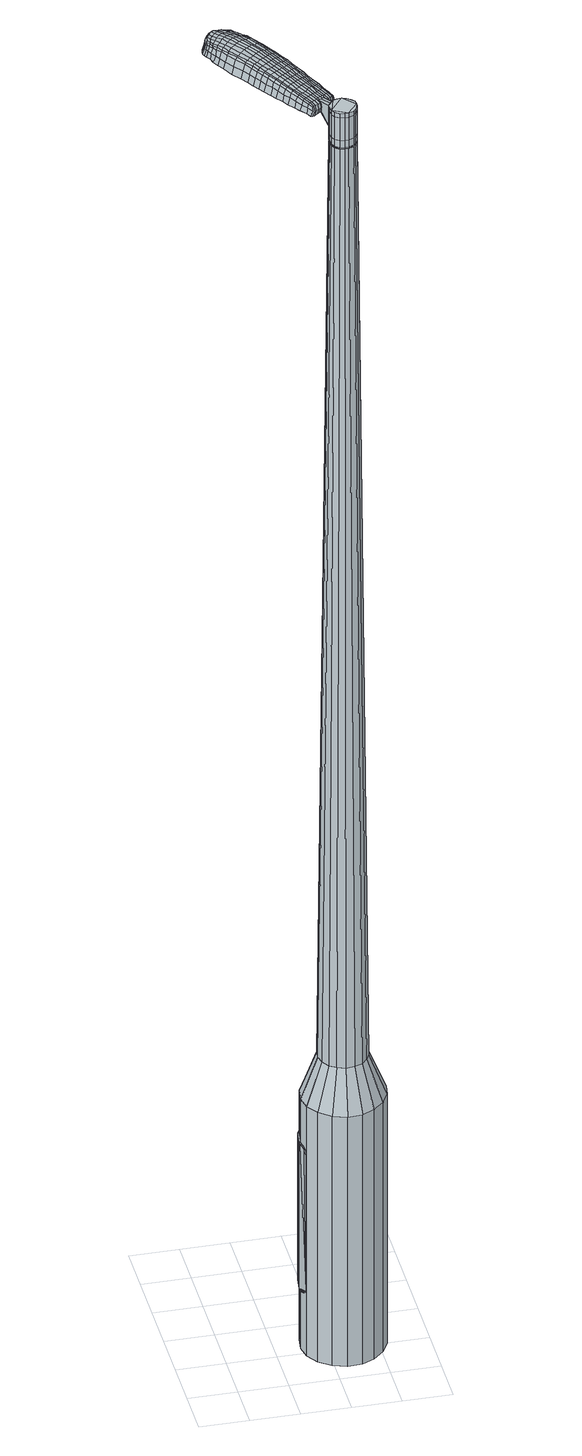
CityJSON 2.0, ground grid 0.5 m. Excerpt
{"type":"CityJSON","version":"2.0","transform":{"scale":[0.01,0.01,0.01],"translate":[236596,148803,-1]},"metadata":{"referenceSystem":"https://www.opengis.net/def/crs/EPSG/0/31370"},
"CityObjects":{
"object1":{"type":"GenericCityObject","attributes":{"cluster":225,"mean_distance_to_centroid":0.344,"new_centroid_x":236597.2,"new_centroid_y":148803.61,"mean_distance_to_camera":8.57,"H1":-15.18,"H2":-13.27,"Z_final":109.3,"cluster2":-1,"proj_x":236601.09,"proj_y":148801.11,"id_line":52801,"bearing_l":32.7,"distance":4.63,"orientation":"left","G_obj":122.7},"geometry":[{"type":"MultiSurface","lod":"2","boundaries":[[[0,1,2,3]],[[1,4,5,2]],[[4,6,7,5]],[[6,8,9,7]],[[8,10,11,9]],[[10,12,13,11]],[[12,14,15,13]],[[14,16,17,15]],[[16,18,19,17]],[[18,20,21,19]],[[20,22,23,21]],[[22,24,25,23]],[[24,26,27,25]],[[26,28,29,27]],[[28,30,31,29]],[[30,32,33,31]],[[32,34,35,33]],[[34,0,3,35]],[[36,37,38,39]],[[38,40,41,42]],[[41,43,42]],[[42,44,45,46]],[[45,47,46]],[[46,48,49,50]],[[49,51,50]],[[42,46,50,38]],[[50,52,39,38]],[[53,36,39]],[[2,5,7,35]],[[7,9,11,15]],[[11,13,15]],[[15,17,19,23]],[[19,21,23]],[[23,25,27,31]],[[27,29,31]],[[15,23,31,7]],[[31,33,35,7]],[[3,2,35]],[[1,0,54,55]],[[0,34,56,54]],[[34,32,57,56]],[[32,30,58,57]],[[30,28,59,58]],[[28,26,60,59]],[[26,24,61,60]],[[24,22,62,61]],[[22,20,63,62]],[[20,18,64,63]],[[18,16,65,64]],[[16,14,66,65]],[[14,12,67,66]],[[12,10,68,67]],[[10,8,69,68]],[[8,6,70,69]],[[6,4,71,70]],[[4,1,55,71]],[[55,54,72,73]],[[54,56,74,72]],[[56,57,75,74]],[[57,58,76,75]],[[58,59,77,76]],[[59,60,78,77]],[[60,61,79,78]],[[61,62,80,79]],[[62,63,81,80]],[[63,64,82,81]],[[64,65,83,82]],[[65,66,84,83]],[[66,67,85,84]],[[67,68,86,85]],[[68,69,87,86]],[[69,70,88,87]],[[70,71,89,88]],[[71,55,73,89]],[[90,91,92,73]],[[74,93,91,90]],[[94,95,93,74]],[[76,96,95,94]],[[77,97,96,76]],[[98,99,97,77]],[[100,101,99,98]],[[102,103,101,100]],[[104,105,103,102]],[[106,107,105,104]],[[108,109,107,106]],[[110,111,109,108]],[[112,113,111,110]],[[114,115,113,112]],[[87,116,115,114]],[[88,117,116,87]],[[118,119,117,88]],[[73,92,119,118]],[[120,121,122,123]],[[124,120,123,125]],[[126,124,125,127]],[[128,126,127,129]],[[130,128,129,131]],[[132,130,131,133]],[[134,132,133,135]],[[136,134,135,137]],[[138,136,137,139]],[[140,138,139,141]],[[142,140,141,143]],[[144,142,143,145]],[[146,144,145,147]],[[148,146,147,149]],[[150,148,149,151]],[[152,150,151,153]],[[72,90,73]],[[72,74,90]],[[75,94,74]],[[75,76,94]],[[78,98,77]],[[78,79,100,98]],[[79,80,102,100]],[[80,81,104,102]],[[81,82,106,104]],[[82,83,108,106]],[[83,84,110,108]],[[84,85,112,110]],[[85,86,114,112]],[[86,87,114]],[[89,118,88]],[[89,73,118]],[[154,92,91]],[[155,119,92]],[[155,117,119]],[[156,115,116]],[[156,157,113,115]],[[157,158,111,113]],[[158,159,109,111]],[[159,160,107,109]],[[160,161,105,107]],[[161,162,103,105]],[[162,163,101,103]],[[163,164,99,101]],[[164,97,99]],[[165,95,96]],[[165,93,95]],[[154,91,93]],[[39,52,152,166]],[[92,154,167,153]],[[53,39,166,121]],[[154,93,122,167]],[[36,53,121,120]],[[93,165,123,122]],[[37,36,120,124]],[[165,96,125,123]],[[38,37,124,126]],[[96,97,127,125]],[[40,38,126,128]],[[97,164,129,127]],[[41,40,128,130]],[[164,163,131,129]],[[43,41,130,132]],[[163,162,133,131]],[[42,43,132,134]],[[162,161,135,133]],[[44,42,134,136]],[[161,160,137,135]],[[45,44,136,138]],[[160,159,139,137]],[[47,45,138,140]],[[159,158,141,139]],[[46,47,140,142]],[[158,157,143,141]],[[48,46,142,144]],[[157,156,145,143]],[[49,48,144,146]],[[156,116,147,145]],[[51,49,146,148]],[[116,117,149,147]],[[50,51,148,150]],[[117,155,151,149]],[[52,50,150,152]],[[155,92,153,151]],[[152,153,168,169]],[[153,167,170,168]],[[167,122,171,170]],[[122,121,172,171]],[[121,166,173,172]],[[166,152,169,173]],[[174,175,176,177]],[[178,174,177,179]],[[174,178,180,181]],[[175,174,181,182]],[[183,184,185,186]],[[187,183,186,188]],[[183,187,189,190]],[[184,183,190,191]],[[192,193,194,195]],[[196,192,195,197]],[[192,196,198,199]],[[193,192,199,200]],[[201,202,203,204]],[[205,201,204,206]],[[201,205,207,208]],[[202,201,208,209]],[[210,211,212,213]],[[214,210,213,215]],[[210,214,216,217]],[[211,210,217,218]],[[219,220,221,222]],[[223,219,222,224]],[[219,223,225,226]],[[220,219,226,227]],[[228,229,230,231]],[[220,228,231,221]],[[228,220,227,232]],[[229,228,232,233]],[[234,235,236,237]],[[229,234,237,230]],[[234,229,233,238]],[[235,234,238,239]],[[240,178,179,241]],[[235,240,241,236]],[[240,235,239,242]],[[178,240,242,180]],[[243,244,245,246]],[[247,243,246,248]],[[243,247,249,250]],[[244,243,250,251]],[[252,253,254,255]],[[244,252,255,245]],[[252,244,251,256]],[[253,252,256,257]],[[258,259,260,261]],[[253,258,261,254]],[[258,253,257,262]],[[259,258,262,263]],[[264,265,266,267]],[[259,264,267,260]],[[264,259,263,268]],[[265,264,268,269]],[[270,175,182,271]],[[265,270,271,266]],[[270,265,269,272]],[[175,270,272,176]],[[273,274,275,276]],[[277,273,276,278]],[[273,277,279,280]],[[274,273,280,281]],[[282,283,284,285]],[[274,282,285,275]],[[282,274,281,286]],[[283,282,286,287]],[[288,289,290,291]],[[283,288,291,284]],[[288,283,287,292]],[[289,288,292,293]],[[294,187,188,295]],[[289,294,295,290]],[[294,289,293,296]],[[187,294,296,189]],[[297,298,299,300]],[[301,297,300,302]],[[297,301,303,304]],[[298,297,304,305]],[[306,307,308,309]],[[298,306,309,299]],[[306,298,305,310]],[[307,306,310,311]],[[312,313,314,315]],[[307,312,315,308]],[[312,307,311,316]],[[313,312,316,317]],[[318,319,320,321]],[[313,318,321,314]],[[318,313,317,322]],[[319,318,322,323]],[[324,184,191,325]],[[319,324,325,320]],[[324,319,323,326]],[[184,324,326,185]],[[327,213,212,328]],[[329,327,328,330]],[[327,329,331,332]],[[213,327,332,215]],[[333,329,330,334]],[[335,333,334,336]],[[333,335,337,338]],[[329,333,338,331]],[[339,335,336,340]],[[341,339,340,342]],[[339,341,343,344]],[[335,339,344,337]],[[345,341,342,346]],[[347,345,346,348]],[[345,347,349,350]],[[341,345,350,343]],[[351,347,348,352]],[[202,351,352,203]],[[351,202,209,353]],[[347,351,353,349]],[[354,355,200,199]],[[356,354,199,198]],[[354,356,357,358]],[[355,354,358,359]],[[360,361,359,358]],[[362,360,358,357]],[[360,362,363,364]],[[361,360,364,365]],[[366,367,365,364]],[[368,366,364,363]],[[366,368,369,370]],[[367,366,370,371]],[[372,373,371,370]],[[374,372,370,369]],[[372,374,207,205]],[[373,372,205,206]],[[375,376,377,378]],[[277,375,378,279]],[[375,277,278,379]],[[376,375,379,380]],[[381,196,197,382]],[[376,381,382,377]],[[381,376,380,383]],[[196,381,383,198]],[[384,385,386,387]],[[223,384,387,225]],[[384,223,224,388]],[[385,384,388,389]],[[390,391,392,393]],[[385,390,393,386]],[[390,385,389,394]],[[391,390,394,395]],[[396,193,200,397]],[[391,396,397,392]],[[396,391,395,398]],[[193,396,398,194]],[[399,400,401,402]],[[181,399,402,182]],[[399,181,180,403]],[[400,399,403,404]],[[405,406,407,408]],[[400,405,408,401]],[[405,400,404,409]],[[406,405,409,410]],[[411,204,203,412]],[[406,411,412,407]],[[411,406,410,413]],[[204,411,413,206]],[[414,415,416,417]],[[186,414,417,188]],[[414,186,185,418]],[[415,414,418,419]],[[420,208,207,421]],[[415,420,421,416]],[[420,415,419,422]],[[208,420,422,209]],[[423,424,425,426]],[[301,423,426,303]],[[423,301,302,427]],[[424,423,427,428]],[[429,214,215,430]],[[424,429,430,425]],[[429,424,428,431]],[[214,429,431,216]],[[432,433,434,435]],[[247,432,435,249]],[[432,247,248,436]],[[433,432,436,437]],[[438,439,440,441]],[[433,438,441,434]],[[438,433,437,442]],[[439,438,442,443]],[[444,211,218,445]],[[439,444,445,440]],[[444,439,443,446]],[[211,444,446,212]],[[447,448,437,436]],[[246,447,436,248]],[[447,246,245,449]],[[448,447,449,450]],[[451,452,443,442]],[[448,451,442,437]],[[451,448,450,453]],[[452,451,453,454]],[[455,328,212,446]],[[452,455,446,443]],[[455,452,454,456]],[[328,455,456,330]],[[457,458,459,460]],[[304,457,460,305]],[[457,304,303,426]],[[458,457,426,425]],[[461,332,331,462]],[[458,461,462,459]],[[461,458,425,430]],[[332,461,430,215]],[[463,464,450,449]],[[255,463,449,245]],[[463,255,254,465]],[[464,463,465,466]],[[467,468,454,453]],[[464,467,453,450]],[[467,464,466,469]],[[468,467,469,470]],[[471,334,330,456]],[[468,471,456,454]],[[471,468,470,472]],[[334,471,472,336]],[[473,474,475,476]],[[310,473,476,311]],[[473,310,305,460]],[[474,473,460,459]],[[477,338,337,478]],[[474,477,478,475]],[[477,474,459,462]],[[338,477,462,331]],[[479,480,466,465]],[[261,479,465,254]],[[479,261,260,481]],[[480,479,481,482]],[[483,484,470,469]],[[480,483,469,466]],[[483,480,482,485]],[[484,483,485,486]],[[487,340,336,472]],[[484,487,472,470]],[[487,484,486,488]],[[340,487,488,342]],[[489,490,491,492]],[[316,489,492,317]],[[489,316,311,476]],[[490,489,476,475]],[[493,344,343,494]],[[490,493,494,491]],[[493,490,475,478]],[[344,493,478,337]],[[495,496,482,481]],[[267,495,481,260]],[[495,267,266,497]],[[496,495,497,498]],[[499,500,486,485]],[[496,499,485,482]],[[499,496,498,501]],[[500,499,501,502]],[[503,346,342,488]],[[500,503,488,486]],[[503,500,502,504]],[[346,503,504,348]],[[505,506,507,508]],[[322,505,508,323]],[[505,322,317,492]],[[506,505,492,491]],[[509,350,349,510]],[[506,509,510,507]],[[509,506,491,494]],[[350,509,494,343]],[[511,512,498,497]],[[271,511,497,266]],[[511,271,182,402]],[[512,511,402,401]],[[513,514,502,501]],[[512,513,501,498]],[[513,512,401,408]],[[514,513,408,407]],[[515,352,348,504]],[[514,515,504,502]],[[515,514,407,412]],[[352,515,412,203]],[[516,517,419,418]],[[326,516,418,185]],[[516,326,323,508]],[[517,516,508,507]],[[518,353,209,422]],[[517,518,422,419]],[[518,517,507,510]],[[353,518,510,349]],[[519,520,380,379]],[[276,519,379,278]],[[519,276,275,521]],[[520,519,521,522]],[[523,356,198,383]],[[520,523,383,380]],[[523,520,522,524]],[[356,523,524,357]],[[525,526,527,528]],[[226,525,528,227]],[[525,226,225,387]],[[526,525,387,386]],[[529,530,531,532]],[[526,529,532,527]],[[529,526,386,393]],[[530,529,393,392]],[[533,355,359,534]],[[530,533,534,531]],[[533,530,392,397]],[[355,533,397,200]],[[535,536,522,521]],[[285,535,521,275]],[[535,285,284,537]],[[536,535,537,538]],[[539,362,357,524]],[[536,539,524,522]],[[539,536,538,540]],[[362,539,540,363]],[[541,542,543,544]],[[232,541,544,233]],[[541,232,227,528]],[[542,541,528,527]],[[545,546,547,548]],[[542,545,548,543]],[[545,542,527,532]],[[546,545,532,531]],[[549,361,365,550]],[[546,549,550,547]],[[549,546,531,534]],[[361,549,534,359]],[[551,552,538,537]],[[291,551,537,284]],[[551,291,290,553]],[[552,551,553,554]],[[555,368,363,540]],[[552,555,540,538]],[[555,552,554,556]],[[368,555,556,369]],[[557,558,559,560]],[[238,557,560,239]],[[557,238,233,544]],[[558,557,544,543]],[[561,562,563,564]],[[558,561,564,559]],[[561,558,543,548]],[[562,561,548,547]],[[565,367,371,566]],[[562,565,566,563]],[[565,562,547,550]],[[367,565,550,365]],[[567,568,554,553]],[[295,567,553,290]],[[567,295,188,417]],[[568,567,417,416]],[[569,374,369,556]],[[568,569,556,554]],[[569,568,416,421]],[[374,569,421,207]],[[570,571,404,403]],[[242,570,403,180]],[[570,242,239,560]],[[571,570,560,559]],[[572,573,410,409]],[[571,572,409,404]],[[572,571,559,564]],[[573,572,564,563]],[[574,373,206,413]],[[573,574,413,410]],[[574,573,563,566]],[[373,574,566,371]],[[575,576,577,578]],[[578,577,579,580]],[[581,579,577,582]],[[582,577,576,583]],[[584,585,586,587]],[[587,586,588,589]],[[590,588,586,591]],[[591,586,585,592]],[[593,594,595,596]],[[596,595,597,598]],[[599,597,595,600]],[[600,595,594,601]],[[602,603,604,605]],[[605,604,606,607]],[[608,606,604,609]],[[609,604,603,610]],[[611,612,613,614]],[[614,613,615,616]],[[617,615,613,618]],[[618,613,612,619]],[[620,621,622,623]],[[623,622,624,625]],[[626,624,622,627]],[[627,622,621,628]],[[629,630,631,632]],[[632,631,621,620]],[[628,621,631,633]],[[633,631,630,634]],[[635,636,637,638]],[[638,637,630,629]],[[634,630,637,639]],[[639,637,636,640]],[[580,579,641,642]],[[642,641,636,635]],[[640,636,641,643]],[[643,641,579,581]],[[644,645,646,647]],[[647,646,648,649]],[[650,648,646,651]],[[651,646,645,652]],[[653,654,655,656]],[[656,655,645,644]],[[652,645,655,657]],[[657,655,654,658]],[[659,660,661,662]],[[662,661,654,653]],[[658,654,661,663]],[[663,661,660,664]],[[665,666,667,668]],[[668,667,660,659]],[[664,660,667,669]],[[669,667,666,670]],[[583,576,671,672]],[[672,671,666,665]],[[670,666,671,673]],[[673,671,576,575]],[[674,675,676,677]],[[677,676,678,679]],[[680,678,676,681]],[[681,676,675,682]],[[683,684,685,686]],[[686,685,675,674]],[[682,675,685,687]],[[687,685,684,688]],[[689,690,691,692]],[[692,691,684,683]],[[688,684,691,693]],[[693,691,690,694]],[[589,588,695,696]],[[696,695,690,689]],[[694,690,695,697]],[[697,695,588,590]],[[698,699,700,701]],[[701,700,702,703]],[[704,702,700,705]],[[705,700,699,706]],[[707,708,709,710]],[[710,709,699,698]],[[706,699,709,711]],[[711,709,708,712]],[[713,714,715,716]],[[716,715,708,707]],[[712,708,715,717]],[[717,715,714,718]],[[719,720,721,722]],[[722,721,714,713]],[[718,714,721,723]],[[723,721,720,724]],[[592,585,725,726]],[[726,725,720,719]],[[724,720,725,727]],[[727,725,585,584]],[[611,614,728,729]],[[729,728,730,731]],[[732,730,728,733]],[[733,728,614,616]],[[731,730,734,735]],[[735,734,736,737]],[[738,736,734,739]],[[739,734,730,732]],[[737,736,740,741]],[[741,740,742,743]],[[744,742,740,745]],[[745,740,736,738]],[[743,742,746,747]],[[747,746,748,749]],[[750,748,746,751]],[[751,746,742,744]],[[749,748,752,753]],[[753,752,603,602]],[[610,603,752,754]],[[754,752,748,750]],[[601,755,756,600]],[[600,756,757,599]],[[758,757,756,759]],[[759,756,755,760]],[[760,761,762,759]],[[759,762,763,758]],[[764,763,762,765]],[[765,762,761,766]],[[766,767,768,765]],[[765,768,769,764]],[[770,769,768,771]],[[771,768,767,772]],[[772,773,774,771]],[[771,774,775,770]],[[608,775,774,606]],[[606,774,773,607]],[[776,777,778,779]],[[779,778,678,680]],[[679,678,778,780]],[[780,778,777,781]],[[598,597,782,783]],[[783,782,777,776]],[[781,777,782,784]],[[784,782,597,599]],[[785,786,787,788]],[[788,787,624,626]],[[625,624,787,789]],[[789,787,786,790]],[[791,792,793,794]],[[794,793,786,785]],[[790,786,793,795]],[[795,793,792,796]],[[601,594,797,798]],[[798,797,792,791]],[[796,792,797,799]],[[799,797,594,593]],[[800,801,802,803]],[[803,802,582,583]],[[581,582,802,804]],[[804,802,801,805]],[[806,807,808,809]],[[809,808,801,800]],[[805,801,808,810]],[[810,808,807,811]],[[602,605,812,813]],[[813,812,807,806]],[[811,807,812,814]],[[814,812,605,607]],[[815,816,817,818]],[[818,817,587,589]],[[584,587,817,819]],[[819,817,816,820]],[[608,609,821,822]],[[822,821,816,815]],[[820,816,821,823]],[[823,821,609,610]],[[824,825,702,826]],[[826,702,704]],[[703,702,827]],[[827,702,825,828]],[[616,615,829,830]],[[830,829,825,824]],[[828,825,829,831]],[[831,829,615,617]],[[832,833,834]],[[834,833,648,650]],[[649,648,833,835]],[[836,837,838,839]],[[839,838,833,832]],[[835,833,838,840]],[[840,838,837,841]],[[619,612,842,843]],[[843,842,837,836]],[[841,837,842,844]],[[844,842,612,611]],[[845,846,835]],[[835,846,647,649]],[[644,647,846,847]],[[846,845,847]],[[841,848,849,840]],[[840,849,845,835]],[[847,845,849,850]],[[850,849,848,851]],[[611,729,852,844]],[[844,852,848,841]],[[851,848,852,853]],[[853,852,729,731]],[[854,855,856,857]],[[857,856,705,706]],[[704,705,856,826]],[[826,856,855,824]],[[732,733,858,859]],[[859,858,855,854]],[[824,855,858,830]],[[830,858,733,616]],[[860,861,847]],[[847,861,656,644]],[[653,656,861,862]],[[862,861,860,863]],[[851,864,865,850]],[[850,865,860,847]],[[863,860,865,866]],[[866,865,864,867]],[[731,735,868,853]],[[853,868,864,851]],[[867,864,868,869]],[[869,868,735,737]],[[870,871,872,873]],[[873,872,711,712]],[[706,711,872,857]],[[857,872,871,854]],[[738,739,874,875]],[[875,874,871,870]],[[854,871,874,859]],[[859,874,739,732]],[[863,876,877,862]],[[862,877,662,653]],[[659,662,877,878]],[[878,877,876,879]],[[867,880,881,866]],[[866,881,876,863]],[[879,876,881,882]],[[882,881,880,883]],[[737,741,884,869]],[[869,884,880,867]],[[883,880,884,885]],[[885,884,741,743]],[[886,887,888,889]],[[889,888,717,718]],[[712,717,888,873]],[[873,888,887,870]],[[744,745,890,891]],[[891,890,887,886]],[[870,887,890,875]],[[875,890,745,738]],[[879,892,893,878]],[[878,893,668,659]],[[665,668,893,894]],[[894,893,892,895]],[[883,896,897,882]],[[882,897,892,879]],[[895,892,897,898]],[[898,897,896,899]],[[743,747,900,885]],[[885,900,896,883]],[[899,896,900,901]],[[901,900,747,749]],[[902,903,904,905]],[[905,904,723,724]],[[718,723,904,889]],[[889,904,903,886]],[[750,751,906,907]],[[907,906,903,902]],[[886,903,906,891]],[[891,906,751,744]],[[895,908,909,894]],[[894,909,672,665]],[[583,672,909,803]],[[803,909,908,800]],[[899,910,911,898]],[[898,911,908,895]],[[800,908,911,809]],[[809,911,910,806]],[[749,753,912,901]],[[901,912,910,899]],[[806,910,912,813]],[[813,912,753,602]],[[820,913,914,819]],[[819,914,727,584]],[[724,727,914,905]],[[905,914,913,902]],[[610,754,915,823]],[[823,915,913,820]],[[902,913,915,907]],[[907,915,754,750]],[[781,916,917,780]],[[780,917,677,679]],[[674,677,917,918]],[[918,917,916,919]],[[599,757,920,784]],[[784,920,916,781]],[[919,916,920,921]],[[921,920,757,758]],[[922,923,924,925]],[[925,924,627,628]],[[626,627,924,788]],[[788,924,923,785]],[[926,927,928,929]],[[929,928,923,922]],[[785,923,928,794]],[[794,928,927,791]],[[760,755,930,931]],[[931,930,927,926]],[[791,927,930,798]],[[798,930,755,601]],[[919,932,933,918]],[[918,933,686,674]],[[683,686,933,934]],[[934,933,932,935]],[[758,763,936,921]],[[921,936,932,919]],[[935,932,936,937]],[[937,936,763,764]],[[938,939,940,941]],[[941,940,633,634]],[[628,633,940,925]],[[925,940,939,922]],[[942,943,944,945]],[[945,944,939,938]],[[922,939,944,929]],[[929,944,943,926]],[[766,761,946,947]],[[947,946,943,942]],[[926,943,946,931]],[[931,946,761,760]],[[935,948,949,934]],[[934,949,692,683]],[[689,692,949,950]],[[950,949,948,951]],[[764,769,952,937]],[[937,952,948,935]],[[951,948,952,953]],[[953,952,769,770]],[[954,955,956,957]],[[957,956,639,640]],[[634,639,956,941]],[[941,956,955,938]],[[958,959,960,961]],[[961,960,955,954]],[[938,955,960,945]],[[945,960,959,942]],[[772,767,962,963]],[[963,962,959,958]],[[942,959,962,947]],[[947,962,767,766]],[[951,964,965,950]],[[950,965,696,689]],[[589,696,965,818]],[[818,965,964,815]],[[770,775,966,953]],[[953,966,964,951]],[[815,964,966,822]],[[822,966,775,608]],[[805,967,968,804]],[[804,968,643,581]],[[640,643,968,957]],[[957,968,967,954]],[[811,969,970,810]],[[810,970,967,805]],[[954,967,970,961]],[[961,970,969,958]],[[607,773,971,814]],[[814,971,969,811]],[[958,969,971,963]],[[963,971,773,772]],[[575,578,177,176]],[[578,580,179,177]],[[590,591,190,189]],[[591,592,191,190]],[[593,596,195,194]],[[596,598,197,195]],[[617,618,217,216]],[[618,619,218,217]],[[620,623,222,221]],[[623,625,224,222]],[[629,632,231,230]],[[632,620,221,231]],[[635,638,237,236]],[[638,629,230,237]],[[580,642,241,179]],[[642,635,236,241]],[[650,651,250,249]],[[651,652,251,250]],[[652,657,256,251]],[[657,658,257,256]],[[658,663,262,257]],[[663,664,263,262]],[[664,669,268,263]],[[669,670,269,268]],[[670,673,272,269]],[[673,575,176,272]],[[680,681,280,279]],[[681,682,281,280]],[[682,687,286,281]],[[687,688,287,286]],[[688,693,292,287]],[[693,694,293,292]],[[694,697,296,293]],[[697,590,189,296]],[[698,701,300,299]],[[701,703,302,300]],[[707,710,309,308]],[[710,698,299,309]],[[713,716,315,314]],[[716,707,308,315]],[[719,722,321,320]],[[722,713,314,321]],[[592,726,325,191]],[[726,719,320,325]],[[776,779,378,377]],[[779,680,279,378]],[[598,783,382,197]],[[783,776,377,382]],[[625,789,388,224]],[[789,790,389,388]],[[790,795,394,389]],[[795,796,395,394]],[[796,799,398,395]],[[799,593,194,398]],[[703,827,427,302]],[[827,828,428,427]],[[828,831,431,428]],[[831,617,216,431]],[[832,834,435,434]],[[834,650,249,435]],[[836,839,441,440]],[[839,832,434,441]],[[619,843,445,218]],[[843,836,440,445]],[[972,973,974,975]],[[976,977,975,974]],[[978,979,980,981]],[[982,983,984,985]],[[973,986,987,974]],[[988,976,974,987]],[[989,978,981,990]],[[991,992,983,982]],[[986,993,994,987]],[[994,995,988,987]],[[996,989,990,997]],[[998,992,991,999]],[[993,1000,1001,994]],[[1001,1002,995,994]],[[1003,996,997,1004]],[[1005,998,999,1006]],[[1007,1008,1009,1010]],[[1011,1012,1008,1007]],[[1011,1013,1014,1012]],[[1013,1015,1016,1014]],[[1017,1018,1019,1020]],[[1021,1022,1018,1017]],[[1023,1024,1022,1021]],[[1025,1026,1024,1023]],[[1020,1009,1008,1017]],[[1017,1008,1012,1021]],[[1012,1014,1023,1021]],[[1014,1016,1025,1023]],[[981,980,977,976]],[[990,981,976,988]],[[995,997,990,988]],[[1002,1004,997,995]],[[982,985,979,978]],[[991,982,978,989]],[[999,991,989,996]],[[1006,999,996,1003]],[[983,1007,1010,984]],[[992,1011,1007,983]],[[1013,1011,992,998]],[[1015,1013,998,1005]],[[1027,1028,1029,1030]],[[1029,1031,1032,1033]],[[1029,1033,1034,1035]],[[1029,1035,1030]],[[1036,1027,1030,1037]],[[1038,1037,1030,1039]],[[1040,1039,1030]],[[1041,1029,1028,1042]],[[1043,1041,1042,1044]],[[1045,1043,1044,1046]],[[1047,1045,1046,1048]],[[1049,1047,1048,1050]],[[1050,1051,1052,1053]],[[1050,1053,1054,1055]],[[1050,1055,1056,1057]],[[1056,1058,1059,1060]],[[1056,1060,1061,1062]],[[1056,1062,1057]],[[1050,1057,1049]],[[1063,1064,1028,1027]],[[1065,1066,1031,1029]],[[1067,1068,1040,1030]],[[1064,1069,1042,1028]],[[1070,1065,1029,1041]],[[1069,1071,1044,1042]],[[1072,1070,1041,1043]],[[1071,1073,1046,1044]],[[1074,1072,1043,1045]],[[1073,1075,1048,1046]],[[1076,1074,1045,1047]],[[1075,1077,1050,1048]],[[1078,1076,1047,1049]],[[1077,1079,1051,1050]],[[1080,1081,1058,1056]],[[1082,1078,1049,1057]],[[1052,1051,1079,1083]],[[1053,1052,1083,1084]],[[1054,1053,1084,1085]],[[1055,1054,1085,1086]],[[1056,1055,1086,1080]],[[1087,1063,1027,1036]],[[1088,1087,1036,1037]],[[1089,1088,1037,1038]],[[1090,1089,1038,1039]],[[1068,1090,1039,1040]],[[1032,1031,1066,1091]],[[1059,1058,1081,1092]],[[1033,1032,1091,1093]],[[1034,1033,1093,1094]],[[1035,1034,1094,1095]],[[1030,1035,1095,1067]],[[1060,1059,1092,1096]],[[1061,1060,1096,1097]],[[1062,1061,1097,1098]],[[1057,1062,1098,1082]]]}]}
},
"vertices":[
[94,97,384],[108,103,384],[108,103,96],[94,97,96],[123,103,384],[123,103,96],[137,99,384],[137,99,96],[148,90,384],[148,90,96],[156,78,384],[156,78,96],[160,63,384],[160,63,96],[158,49,384],[158,49,96],[151,36,384],[151,36,96],[140,26,384],[140,26,96],[127,20,384],[127,20,96],[112,19,384],[112,19,96],[98,24,384],[98,24,96],[86,33,384],[86,33,96],[78,45,384],[78,45,96],[75,59,384],[75,59,96],[77,74,384],[77,74,96],[84,87,384],[84,87,96],[104,65,1524],[104,61,1524],[105,56,1524],[110,73,1524],[107,52,1524],[111,49,1524],[120,48,1524],[116,48,1524],[125,50,1524],[128,53,1524],[131,62,1524],[130,57,1524],[130,67,1524],[127,70,1524],[119,75,1524],[123,73,1524],[114,74,1524],[107,69,1524],[104,83,429],[112,86,429],[97,77,429],[93,69,429],[92,60,429],[94,52,429],[99,44,429],[106,39,429],[114,36,429],[123,37,429],[131,40,429],[137,46,429],[141,54,429],[142,63,429],[140,71,429],[136,78,429],[129,84,429],[120,86,429],[110,73,1483],[114,74,1483],[107,69,1483],[104,65,1483],[104,61,1483],[105,56,1483],[107,52,1483],[111,49,1483],[116,48,1483],[120,48,1483],[125,50,1483],[128,53,1483],[130,57,1483],[131,62,1483],[130,67,1483],[127,70,1483],[123,73,1483],[119,75,1483],[110,72,1483],[110,72,1485],[114,74,1485],[107,69,1485],[105,65,1483],[105,65,1485],[104,61,1485],[105,56,1485],[108,53,1483],[108,53,1485],[111,50,1483],[111,50,1485],[116,49,1483],[116,49,1485],[120,49,1483],[120,49,1485],[124,51,1483],[124,51,1485],[127,54,1483],[127,54,1485],[130,58,1483],[130,58,1485],[130,62,1483],[130,62,1485],[129,66,1483],[129,66,1485],[127,70,1485],[123,73,1485],[119,74,1483],[119,74,1485],[104,65,1519],[107,69,1519],[107,69,1493],[104,65,1493],[104,61,1519],[104,61,1493],[105,56,1519],[105,56,1493],[107,52,1519],[107,52,1493],[111,49,1519],[111,49,1493],[116,48,1519],[116,48,1493],[120,48,1519],[120,48,1493],[125,50,1519],[125,50,1493],[128,53,1519],[128,53,1493],[130,57,1519],[130,57,1493],[131,62,1519],[131,62,1493],[130,67,1519],[130,67,1493],[127,70,1519],[127,70,1493],[123,73,1519],[123,73,1493],[119,75,1519],[119,75,1493],[114,74,1519],[114,74,1493],[110,73,1485],[119,75,1485],[130,67,1485],[131,62,1485],[130,57,1485],[128,53,1485],[125,50,1485],[120,48,1485],[116,48,1485],[111,49,1485],[107,52,1485],[104,65,1485],[110,73,1519],[110,73,1493],[103,90,1513],[103,90,1518],[100,88,1513],[97,87,1513],[97,87,1518],[100,88,1518],[76,161,1519],[80,155,1518],[80,157,1509],[77,163,1510],[72,169,1519],[72,171,1510],[71,167,1526],[76,160,1525],[79,153,1525],[44,141,1519],[48,135,1518],[50,135,1525],[46,141,1525],[39,148,1519],[41,148,1526],[37,148,1510],[42,141,1510],[46,135,1509],[19,212,1519],[22,214,1519],[22,215,1513],[18,213,1513],[16,209,1519],[15,209,1513],[17,207,1524],[20,211,1524],[23,212,1524],[59,150,1530],[63,143,1529],[66,145,1529],[62,151,1530],[54,157,1531],[57,159,1531],[51,155,1530],[56,148,1530],[60,141,1529],[103,82,1512],[105,83,1512],[104,84,1517],[102,83,1517],[100,80,1512],[100,81,1517],[99,81,1506],[102,82,1506],[105,84,1506],[43,210,1519],[45,208,1519],[46,209,1512],[44,212,1512],[41,212,1518],[42,213,1512],[41,211,1522],[42,209,1523],[44,207,1524],[48,204,1519],[52,200,1519],[52,201,1512],[49,206,1512],[47,203,1524],[51,198,1525],[55,195,1519],[60,188,1519],[60,190,1511],[56,197,1511],[54,193,1526],[59,187,1526],[66,179,1519],[66,180,1510],[65,177,1526],[113,97,1513],[109,104,1513],[108,102,1518],[112,96,1517],[115,92,1512],[114,92,1516],[115,93,1506],[113,98,1507],[109,105,1507],[105,110,1514],[102,117,1515],[101,115,1520],[105,109,1519],[106,112,1507],[102,118,1507],[98,123,1515],[94,130,1516],[94,128,1522],[97,122,1521],[98,125,1508],[95,131,1508],[91,136,1517],[87,143,1517],[86,141,1524],[90,135,1523],[91,138,1508],[88,144,1509],[83,149,1518],[83,147,1524],[84,151,1509],[13,192,1519],[14,189,1519],[15,189,1524],[14,192,1523],[12,194,1518],[13,194,1522],[10,194,1512],[11,192,1512],[12,189,1512],[16,184,1519],[19,179,1519],[20,180,1525],[18,185,1524],[15,185,1512],[17,179,1512],[22,174,1519],[26,167,1519],[28,167,1526],[24,174,1526],[20,174,1511],[24,168,1511],[32,158,1519],[34,158,1526],[30,158,1510],[87,81,1513],[83,87,1513],[81,87,1507],[86,81,1507],[91,76,1512],[89,77,1506],[91,78,1516],[88,81,1517],[84,87,1518],[78,93,1514],[74,99,1515],[72,99,1507],[77,93,1507],[80,93,1519],[75,99,1520],[69,105,1515],[65,111,1516],[63,111,1508],[68,105,1508],[71,105,1521],[67,111,1522],[61,117,1517],[56,123,1517],[54,123,1509],[59,117,1508],[62,117,1523],[58,123,1524],[52,129,1518],[50,129,1509],[54,129,1524],[99,87,1519],[101,89,1519],[95,94,1520],[97,95,1520],[93,92,1520],[97,86,1519],[91,100,1522],[93,101,1522],[87,106,1523],[89,108,1523],[84,104,1523],[89,98,1521],[83,112,1524],[85,114,1524],[79,119,1525],[81,120,1525],[76,117,1525],[80,111,1524],[75,125,1526],[78,126,1526],[71,131,1527],[74,133,1527],[68,129,1527],[72,123,1526],[67,137,1528],[70,139,1528],[64,135,1528],[21,208,1527],[24,210,1527],[19,205,1526],[21,201,1527],[24,204,1528],[27,206,1528],[27,199,1529],[30,201,1529],[24,196,1528],[28,190,1530],[31,193,1530],[34,195,1530],[35,186,1531],[38,188,1531],[32,184,1530],[37,176,1531],[40,179,1531],[43,181,1531],[47,168,1531],[50,170,1531],[44,166,1531],[12,196,1518],[12,199,1519],[11,200,1513],[10,197,1513],[13,196,1523],[13,199,1523],[14,204,1519],[13,205,1513],[15,203,1524],[39,213,1518],[37,214,1518],[37,213,1523],[39,212,1523],[40,215,1513],[37,216,1513],[33,215,1519],[29,216,1519],[30,214,1524],[34,214,1523],[33,216,1513],[29,216,1513],[26,215,1519],[26,214,1524],[25,216,1513],[74,159,1528],[73,158,1528],[76,151,1528],[78,152,1527],[70,166,1528],[68,165,1529],[70,156,1529],[67,155,1530],[71,148,1529],[74,150,1528],[66,164,1529],[63,162,1530],[65,153,1530],[68,147,1529],[60,161,1531],[47,141,1528],[49,143,1529],[44,150,1529],[42,149,1528],[51,135,1527],[53,137,1528],[52,145,1529],[47,152,1530],[56,139,1528],[93,75,1512],[94,76,1512],[94,78,1517],[92,77,1517],[91,76,1506],[93,77,1506],[97,78,1512],[97,79,1517],[96,79,1506],[115,90,1512],[114,89,1512],[114,90,1506],[115,91,1506],[114,90,1517],[113,90,1517],[112,87,1512],[110,86,1512],[109,87,1506],[112,89,1506],[111,88,1517],[109,87,1517],[107,85,1512],[107,86,1506],[106,86,1517],[111,95,1519],[110,94,1519],[107,101,1520],[106,101,1520],[108,93,1519],[106,91,1519],[104,99,1520],[102,98,1520],[104,90,1519],[100,96,1520],[89,81,1519],[91,82,1519],[87,88,1520],[85,87,1520],[94,84,1519],[90,90,1520],[104,108,1521],[102,107,1521],[100,114,1522],[98,113,1522],[100,106,1521],[98,104,1521],[96,112,1522],[94,111,1523],[96,103,1522],[92,109,1523],[81,93,1521],[83,95,1521],[78,101,1522],[77,100,1522],[85,96,1521],[81,102,1522],[96,121,1523],[95,120,1523],[93,127,1524],[91,126,1524],[93,118,1523],[90,117,1524],[89,125,1525],[86,123,1525],[88,115,1524],[84,122,1525],[72,106,1523],[74,107,1523],[70,113,1524],[68,112,1524],[77,109,1524],[73,115,1525],[89,134,1525],[87,133,1525],[85,140,1526],[84,139,1526],[85,131,1526],[83,130,1526],[81,138,1527],[79,136,1527],[80,128,1526],[76,134,1527],[64,118,1525],[66,119,1525],[61,125,1526],[59,124,1526],[69,121,1526],[65,127,1527],[82,146,1527],[80,145,1527],[78,144,1527],[75,142,1528],[72,141,1528],[55,130,1527],[57,131,1527],[60,133,1528],[14,194,1525],[15,197,1525],[16,191,1526],[17,193,1526],[16,201,1526],[18,197,1527],[41,210,1525],[38,211,1525],[41,208,1526],[43,207,1525],[35,212,1525],[32,212,1526],[34,208,1527],[37,208,1526],[28,211,1526],[30,208,1527],[18,186,1526],[19,188,1527],[21,181,1527],[22,183,1528],[21,192,1528],[25,186,1529],[46,203,1526],[44,203,1527],[47,198,1528],[49,198,1527],[41,204,1527],[37,203,1528],[41,197,1529],[44,198,1528],[34,202,1528],[38,196,1530],[24,175,1528],[26,177,1529],[29,168,1528],[30,170,1529],[29,181,1529],[33,173,1530],[53,193,1528],[51,193,1528],[56,186,1529],[57,186,1528],[48,192,1529],[45,191,1530],[50,184,1530],[53,185,1530],[42,190,1530],[46,183,1531],[35,158,1529],[37,160,1529],[40,163,1530],[64,176,1528],[62,176,1529],[59,175,1530],[56,173,1530],[53,172,1531],[79,156,1509],[78,154,1518],[75,160,1518],[75,162,1509],[70,168,1519],[71,170,1510],[69,166,1525],[74,159,1525],[77,153,1525],[51,136,1525],[49,136,1518],[45,142,1518],[47,142,1525],[41,149,1519],[42,149,1525],[39,149,1510],[43,142,1509],[47,136,1509],[23,213,1513],[23,212,1519],[20,210,1519],[20,211,1513],[18,207,1519],[17,208,1513],[19,206,1524],[21,209,1524],[24,211,1524],[65,145,1528],[63,144,1528],[59,150,1529],[62,152,1529],[54,157,1529],[57,159,1529],[51,155,1529],[56,148,1529],[60,142,1528],[103,86,1516],[104,85,1512],[102,84,1512],[101,84,1516],[99,82,1512],[99,83,1516],[98,83,1506],[101,84,1506],[103,86,1506],[44,208,1512],[44,206,1519],[42,209,1518],[42,210,1512],[40,210,1518],[41,212,1512],[40,209,1522],[41,208,1523],[43,206,1523],[51,200,1512],[50,198,1519],[47,203,1519],[47,204,1512],[46,202,1524],[49,197,1525],[58,189,1511],[58,187,1519],[54,194,1519],[54,195,1511],[53,192,1525],[57,186,1526],[64,178,1519],[65,179,1510],[63,176,1526],[107,102,1518],[107,103,1513],[111,96,1513],[110,95,1517],[113,92,1512],[112,92,1515],[113,93,1506],[111,97,1506],[108,104,1507],[99,114,1520],[100,116,1514],[103,109,1514],[103,108,1519],[104,111,1507],[100,117,1507],[92,127,1522],[93,129,1516],[96,122,1515],[95,121,1521],[97,124,1508],[93,131,1508],[85,140,1523],[85,142,1517],[89,135,1516],[88,134,1522],[90,137,1508],[86,144,1508],[82,148,1517],[81,146,1524],[82,150,1509],[17,190,1523],[16,190,1519],[15,192,1518],[16,193,1523],[14,194,1518],[15,194,1522],[12,194,1512],[13,192,1512],[14,190,1512],[22,180,1525],[21,180,1519],[18,185,1519],[19,185,1524],[16,185,1512],[19,180,1512],[29,168,1526],[28,168,1519],[24,175,1519],[25,175,1525],[22,175,1511],[26,169,1511],[34,159,1519],[36,159,1526],[32,159,1510],[83,88,1507],[84,88,1513],[89,82,1513],[87,82,1506],[92,78,1512],[90,78,1506],[92,79,1515],[90,82,1517],[85,88,1518],[74,100,1507],[75,100,1514],[80,94,1514],[78,94,1507],[81,94,1519],[77,100,1520],[65,112,1508],[66,112,1516],[71,106,1515],[69,106,1508],[72,106,1521],[68,112,1522],[56,124,1508],[58,124,1517],[62,118,1516],[60,118,1508],[64,118,1522],[60,124,1523],[54,130,1517],[52,130,1509],[55,130,1524],[99,88,1518],[101,90,1518],[95,94,1519],[97,95,1519],[92,93,1519],[96,87,1518],[91,100,1520],[93,102,1520],[87,107,1521],[89,108,1521],[84,105,1521],[88,99,1520],[83,113,1523],[85,114,1523],[79,119,1524],[81,121,1524],[76,117,1524],[80,111,1523],[75,125,1525],[77,127,1525],[71,132,1526],[73,133,1526],[68,130,1526],[72,124,1525],[67,138,1527],[69,139,1527],[64,136,1527],[25,209,1526],[22,207,1526],[20,204,1525],[22,201,1526],[24,204,1526],[27,205,1526],[31,200,1528],[28,198,1528],[25,196,1527],[29,190,1528],[32,192,1529],[34,194,1529],[38,188,1530],[35,186,1530],[32,184,1529],[37,176,1530],[40,179,1530],[43,181,1530],[50,170,1530],[47,168,1530],[44,166,1530],[13,199,1513],[14,199,1518],[14,196,1518],[12,196,1512],[15,196,1523],[15,198,1523],[16,203,1519],[15,204,1513],[17,202,1523],[37,211,1523],[36,212,1518],[39,211,1518],[39,210,1523],[39,213,1512],[37,213,1512],[30,212,1523],[30,213,1519],[33,213,1519],[34,212,1523],[33,214,1513],[29,214,1513],[26,213,1519],[27,212,1524],[26,214,1513],[76,151,1527],[72,158,1527],[73,158,1527],[77,152,1526],[69,165,1527],[67,165,1528],[71,149,1528],[67,155,1528],[70,156,1528],[73,150,1527],[65,164,1528],[62,162,1529],[64,153,1529],[68,147,1528],[59,161,1529],[44,150,1528],[49,143,1527],[48,142,1527],[43,149,1527],[52,136,1526],[53,137,1527],[52,145,1528],[47,153,1528],[56,140,1527],[93,79,1516],[93,78,1512],[92,79,1516],[91,78,1506],[92,79,1506],[96,80,1512],[96,81,1516],[95,81,1506],[113,92,1506],[113,91,1512],[114,92,1506],[112,91,1516],[108,89,1506],[108,88,1512],[111,89,1512],[111,90,1506],[110,90,1516],[108,89,1516],[106,87,1512],[106,87,1506],[105,87,1516],[109,95,1518],[110,95,1518],[106,101,1519],[105,92,1518],[107,94,1518],[104,100,1519],[101,98,1519],[103,91,1518],[99,97,1519],[87,89,1519],[91,83,1518],[90,82,1518],[86,88,1519],[93,85,1518],[89,91,1519],[102,107,1520],[102,108,1520],[99,114,1521],[98,114,1521],[98,105,1520],[100,106,1520],[96,112,1521],[94,111,1521],[95,103,1520],[91,110,1521],[78,101,1521],[82,95,1520],[82,94,1520],[77,101,1521],[85,97,1520],[81,103,1521],[94,120,1522],[95,121,1522],[91,127,1523],[90,126,1523],[90,117,1522],[92,119,1522],[88,125,1523],[86,124,1524],[87,116,1523],[84,122,1524],[70,113,1523],[74,107,1522],[73,107,1522],[69,113,1523],[77,109,1522],[73,115,1523],[87,133,1524],[88,133,1524],[84,140,1525],[83,139,1525],[82,130,1525],[85,131,1524],[81,138,1525],[78,136,1526],[80,128,1525],[76,135,1526],[61,125,1525],[66,119,1524],[65,119,1524],[60,125,1525],[69,121,1524],[65,128,1525],[79,145,1526],[80,146,1526],[74,142,1527],[77,144,1526],[72,141,1527],[57,131,1526],[56,131,1526],[60,134,1526],[16,196,1524],[16,194,1524],[17,191,1525],[18,193,1525],[18,200,1525],[19,197,1525],[40,207,1525],[38,209,1524],[40,208,1524],[42,206,1525],[34,207,1526],[31,210,1525],[35,210,1524],[37,207,1525],[28,210,1525],[30,207,1526],[20,188,1526],[20,186,1526],[23,181,1526],[23,183,1527],[22,192,1526],[26,186,1527],[47,197,1527],[43,202,1526],[45,202,1526],[48,197,1526],[41,197,1528],[37,202,1527],[40,203,1526],[44,197,1527],[34,201,1527],[38,196,1528],[27,177,1527],[26,176,1527],[30,169,1527],[31,170,1528],[29,181,1528],[34,173,1529],[55,185,1528],[50,192,1527],[52,192,1527],[56,185,1527],[49,184,1529],[45,191,1529],[48,192,1528],[52,185,1528],[41,190,1529],[46,182,1530],[38,161,1528],[37,159,1528],[41,163,1529],[61,175,1528],[62,176,1528],[56,173,1529],[59,174,1529],[53,172,1530],[114,92,1508],[108,89,1508],[91,117,1509],[98,121,1509],[80,135,1510],[88,140,1510],[60,169,1512],[67,174,1512],[77,159,1511],[69,154,1511],[50,184,1513],[42,195,1514],[50,200,1514],[58,189,1513],[102,85,1508],[85,113,1509],[73,131,1510],[52,164,1512],[61,149,1511],[42,179,1513],[35,190,1514],[97,81,1508],[78,108,1509],[66,126,1510],[44,159,1512],[54,144,1511],[27,186,1514],[34,174,1513],[91,78,1508],[71,104,1509],[59,121,1510],[36,154,1512],[46,139,1511],[20,181,1514],[26,169,1513],[35,206,1514],[31,210,1514],[37,213,1514],[42,211,1514],[27,202,1514],[25,206,1514],[20,197,1514],[19,202,1514],[13,193,1514],[13,198,1514],[26,212,1515],[22,213,1515],[22,214,1515],[30,214,1515],[22,210,1515],[21,212,1515],[19,207,1515],[20,212,1515],[15,205,1515],[19,211,1515],[74,56,334],[74,60,334],[74,60,165],[77,46,171],[74,56,165],[75,53,165],[76,50,166],[76,48,167],[76,47,169],[75,53,334],[76,50,333],[76,48,332],[76,47,331],[77,46,328],[76,75,165],[76,75,334],[83,88,165],[83,88,334],[94,98,165],[94,98,334],[108,104,165],[108,104,334],[122,105,165],[122,105,334],[127,104,334],[130,103,334],[133,102,333],[135,101,332],[136,101,331],[137,101,328],[127,104,165],[137,101,171],[136,101,169],[135,101,167],[133,102,166],[130,103,165],[77,57,334],[76,61,334],[76,61,165],[77,57,165],[79,47,171],[79,47,328],[78,74,334],[78,74,165],[85,86,334],[85,86,165],[95,96,334],[95,96,165],[108,101,334],[108,101,165],[122,102,334],[122,102,165],[126,101,334],[136,98,328],[136,98,171],[126,101,165],[129,100,334],[132,99,333],[134,99,332],[135,98,331],[78,53,334],[79,51,333],[79,49,332],[79,47,331],[78,53,165],[135,98,169],[79,51,166],[79,49,167],[79,47,169],[134,99,167],[132,99,166],[129,100,165]
]}
